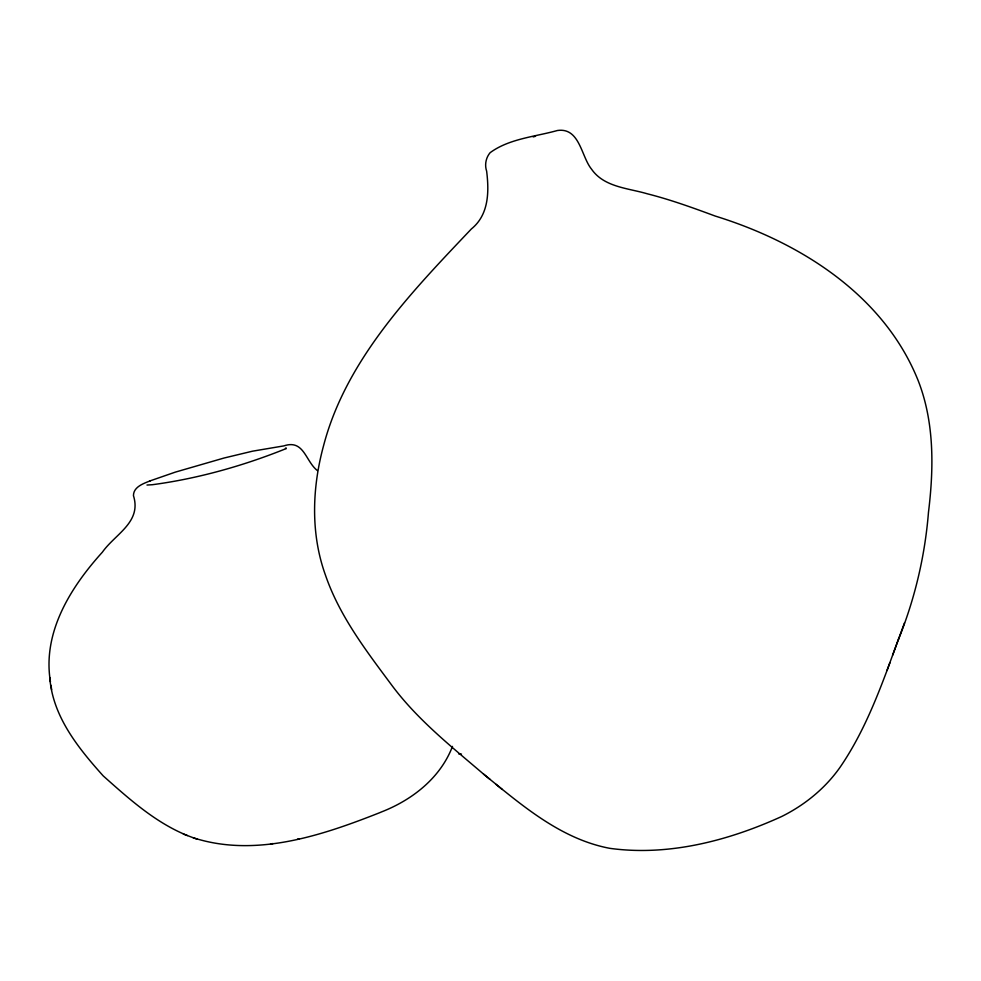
<?xml version="1.0" encoding="UTF-8"?>
<svg xmlns="http://www.w3.org/2000/svg" width="981" height="981" viewBox="0 0 981 981"><rect width="100%" height="100%" fill="white"/><g stroke="black" fill="none" stroke-linecap="round" stroke-linejoin="round"><path stroke-width="1.47" d="M898.596 639.109C914.917 598.618 924.973 555.884 928.467 512.364C933.826 468.489 934.537 422.603 918.241 380.775C884.016 295.097 800.104 242.295 715.137 216.028C692.819 207.764 670.391 199.634 647.301 193.797C627.975 188.082 603.928 187.212 591.469 169.063C581.193 156.47 579.746 127.211 557.38 130.51C535.013 136.776 509.164 138.652 490.12 152.693C485.853 157.708 484.504 164.943 486.637 171.16C489.163 191.663 488.979 214.741 471.37 228.965C411.726 291.811 345.974 359.586 323.546 445.779C312.093 487.888 310.486 533.59 325.434 575.062C339.524 616.203 366.404 651.053 392.032 685.56C417.587 719.784 451.272 746.492 483.51 774.058C521.291 804.776 560.445 839 609.802 848.332C668.502 856.401 728.478 840.742 781.685 816.499C804.763 805.033 825.303 788.307 840.141 767.167C862.103 735.149 876.573 698.828 889.951 662.604M898.694 638.631L887.008 670.501M904.494 622.861L892.624 655.222M452.486 746.406C440.457 777.859 412.412 799.822 381.695 811.851L379.696 812.697C321.523 835.665 255.416 857.909 193.208 837.749M150.375 480.764C143.692 483.486 133.453 486.76 133.453 495.65C141.853 522.297 115.243 533.897 102.343 552.217C70.62 587.263 42.183 632.512 50.448 681.881M150.093 480.874L175.341 472.119L224.036 458.029L252.571 451.174L283.816 445.901C304.049 439.071 305.398 461.229 317.341 470.537M270.56 844.003L273.037 843.55M297.537 839.135L298.935 838.89M458.605 753.849L461.475 754.082M49.786 677.577C52.643 716.449 78.247 748.037 103.189 775.873C128.83 798.693 155.206 822.519 187.408 835.554M183.337 834.046L197.095 839.196M483.51 774.058L490.01 779.405M495.883 784.248L502.247 789.472M146.991 485.043L152.263 484.724C197.463 478.728 242.748 465.938 284.527 449.249C285.765 448.525 286.427 446.723 285.962 448.906M50.987 685.278L51.662 689.717M533.186 136.899A15.438 0.65 -15.7 0 1 535.516 136.298"/></g></svg>
